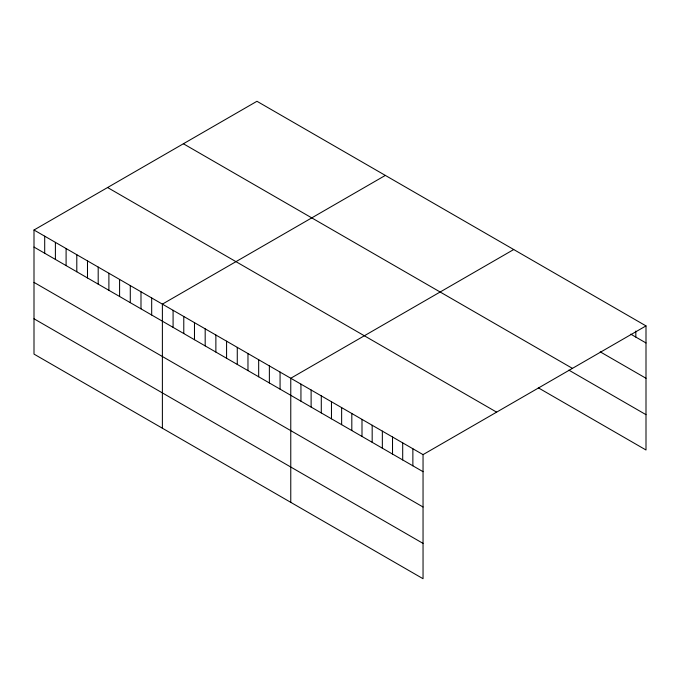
<?xml version="1.0" encoding="UTF-8"?>
<svg xmlns="http://www.w3.org/2000/svg" width="680" height="680" viewBox="0 0 680 680"><rect width="100%" height="100%" fill="white"/><g stroke="black" fill="none" stroke-linecap="round" stroke-linejoin="round"><path stroke-width="1.02" d="M34 230.01L423.045 454.623L423.045 578.714L34 354.101L34 230.01L256.955 101.286L646 325.899L646 449.99L538.313 387.821M385.339 175.406L162.384 304.13L162.384 428.221M513.723 249.526L290.768 378.25L290.768 502.35M423.045 454.623L646 325.899M630.734 334.144L646 342.958M600.211 351.841L646 378.275M183.379 143.76L572.424 368.373M568.837 370.124L646 414.673M107.576 187.527L496.621 412.139M34 247.07L423.045 471.682M34 282.387L423.045 507M34 318.784L423.045 543.396M635.825 331.058L635.825 337.084M412.87 448.749L412.87 465.808M402.696 442.867L402.696 459.927M392.522 436.993L392.522 454.053M382.347 431.12L382.347 448.179M372.173 425.247L372.173 442.306M361.998 419.373L361.998 436.433M351.815 413.5L351.815 430.559M341.64 407.626L341.64 424.685M331.466 401.752L331.466 418.812M321.291 395.879L321.291 412.938M311.117 389.997L311.117 407.056M300.942 384.124L300.942 401.183M280.067 372.079L280.067 389.13M269.374 365.899L269.374 382.959M258.672 359.72L258.672 376.779M247.971 353.541L247.971 370.6M237.277 347.37L237.277 364.429M226.576 341.19L226.576 358.25M215.874 335.01L215.874 352.07M205.181 328.839L205.181 345.899M194.48 322.66L194.48 339.719M183.779 316.481L183.779 333.54M173.085 310.31L173.085 327.369M151.682 297.95L151.682 315.01M140.989 291.779L140.989 308.839M130.288 285.6L130.288 302.659M119.587 279.421L119.587 296.48M108.894 273.25L108.894 290.3M98.192 267.07L98.192 284.129M87.49 260.89L87.49 277.95M76.797 254.711L76.797 271.771M66.096 248.54L66.096 265.6M55.395 242.361L55.395 259.42M44.702 236.181L44.702 253.24"/></g></svg>
